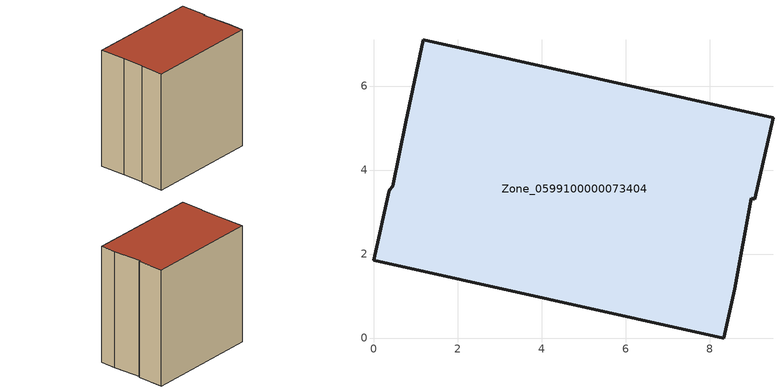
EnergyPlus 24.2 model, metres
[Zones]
Zone_0599100000073404
 floor ground (C_G): 0.77,5.14 1.18,7.1 9.51,5.25 9.08,3.31 8.99,3.32 8.6,1.18 8.34,0 0,1.85 0.38,3.52 0.46,3.62 z0
 wall outside (C_F): 1.18,7.1 0.77,5.14 0.46,3.62 0.38,3.52 0,1.85 8.34,0 8.6,1.18 8.99,3.32 9.08,3.31 9.51,5.25 1.18,7.1 z0:8.96
 roof outside (C_R): 8.34,0 8.6,1.18 8.99,3.32 9.08,3.31 9.51,5.25 1.18,7.1 0.77,5.14 0.46,3.62 0.38,3.52 0,1.85 z8.96
[BUILDING]
Pand.0599100000073404: North Axis=0; Terrain=City; Loads Convergence Tolerance Value=0.04; Temperature Convergence Tolerance Value=0.4; Solar Distribution=FullExterior; Maximum Number of Warmup Days=25; Minimum Number of Warmup Days=1
[Site:Location]
Rotterdam.The.Hague.AP_ZH_NLD Design_Conditions: Latitude=51.96; Longitude=4.45; Time Zone=1; Elevation=-4.5
[SITE:GROUNDTEMPERATURE:BUILDINGSURFACE]
18, 18, 18, 18, 18, 18, 18, 18, 18, 18, 18, 18
[MATERIAL] Thermal Absorptance=0.9; Solar Absorptance=0.7; Visible Absorptance=0.7
Name | Roughness | Thickness | Conductivity | Density | Specific Heat
G.TC.1975-1991 | MediumSmooth | 0.15 | 0.288461 | 540 | 1210
F.TC.1975-1991 | Rough | 0.3 | 0.230769 | 1920 | 840
R.TC.1975-1991 | MediumRough | 0.2 | 0.153846 | 1500 | 1000
[CONSTRUCTION]
C_G: G.TC.1975-1991
C_F: F.TC.1975-1991
C_R: R.TC.1975-1991
[ZONE]
Zone_0599100000073404: Type=1; Multiplier=1; Ceiling Height=Autocalculate; Volume=Autocalculate; Floor Area=autocalculate; Part of Total Floor Area=Yes
[ZONEINFILTRATION:DESIGNFLOWRATE]
Infil_Zone_0599100000073404: Zone or ZoneList or Space or SpaceList=Zone_0599100000073404; Schedule=AlwaysOn; Design Flow Rate Calculation Method=Flow/Area; Flow Rate per Floor Area=0.003; Constant Term Coefficient=1; Temperature Term Coefficient=0; Velocity Term Coefficient=0; Velocity Squared Term Coefficient=0
[HVACTEMPLATE:ZONE:IDEALLOADSAIRSYSTEM]
Zone_0599100000073404: Maximum Heating Supply Air Temperature=50; Minimum Cooling Supply Air Temperature=13; Maximum Heating Supply Air Humidity Ratio=0.0156; Minimum Cooling Supply Air Humidity Ratio=0.0077; Heating Limit=NoLimit; Cooling Limit=NoLimit; Dehumidification Control Type=ConstantSensibleHeatRatio; Cooling Sensible Heat Ratio=0.7; Dehumidification Setpoint=60; Humidification Control Type=None; Humidification Setpoint=30; Outdoor Air Method=None; Outdoor Air Flow Rate per Person=0.00944; Outdoor Air Flow Rate per Zone Floor Area=0; Outdoor Air Flow Rate per Zone=0; Demand Controlled Ventilation Type=None; Outdoor Air Economizer Type=NoEconomizer; Heat Recovery Type=None; Sensible Heat Recovery Effectiveness=0.7; Latent Heat Recovery Effectiveness=0.65
[ZONECONTROL:THERMOSTAT]
ThermostatControl_Zone_0599100000073404: Zone or ZoneList=Zone_0599100000073404; Control Type Schedule=DualSetpointControlType; Control 1=Thermostat_Zone_0599100000073404; Temperature Difference Between Cutout And Setpoint=0
[THERMOSTATSETPOINT:DUALSETPOINT]
Thermostat_Zone_0599100000073404: Heating Setpoint Temperature Schedule=HeatingSetpoint_Zone_0599100000073404; Cooling Setpoint Temperature Schedule=CoolingSetpoint_Zone_0599100000073404
[SCHEDULE:COMPACT]
HeatingSetpoint_Zone_0599100000073404: Through: 12/31, For: AllDays, Until: 24:00, 21
CoolingSetpoint_Zone_0599100000073404: Through: 12/31, For: AllDays, Until: 24:00, 24
DualSetpointControlType: Through: 12/31, For: AllDays, Until: 24:00, 4
AlwaysOn: Through: 12/31, For: AllDays, Until: 24:00, 1
